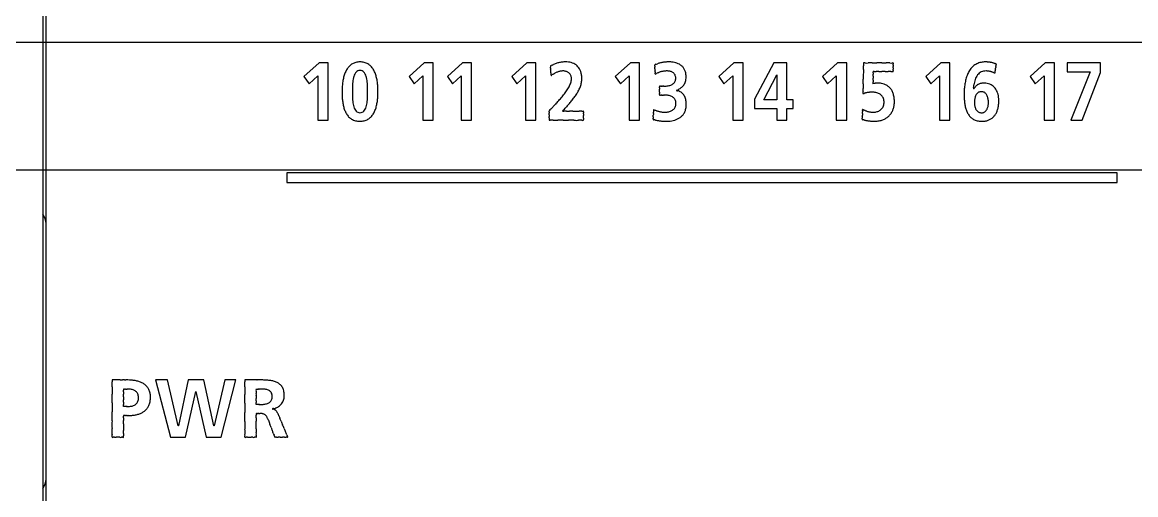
# Model space of a CAD drawing. Header units: millimetres. Extents: x -11 to 5160, y -11 to 2043.
# Drawn here: x 4011.04 to 4016.96, y 1244.72 to 1247.23 of the extents above; entities that cross this region are included whole.
import ezdxf

# ---------------------------------------------------------------- set-up
doc = ezdxf.new("R2010")
doc.units = ezdxf.units.MM

# ---------------------------------------------------------------- blocks, each defined once
blk = doc.blocks.new('*U151')
blk.add_line((1.389, 17.5), (435.049, 17.5))
for points in [[(435.049, -17.5), (1.389, -17.5), (1.389, 17.5), (435.049, 17.5)], [(435.049, -13.5), (1.389, -13.5), (1.389, 13.5), (435.049, 13.5)]]:
    blk.add_lwpolyline(points)
blk = doc.blocks.new('FX5U-32MT ES PLC')
at = {"color": 7, "linetype": 'Continuous'}
for p, q in [((102.45, 25.7), (102.45, -25.7)), ((102.55, -25.7), (102.55, 25.7)), ((111.11296, 16.85041), (110.63961, 16.42752)), ((111.40063, 16.85041), (111.11296, 16.85041)), ((111.40063, 15.05069), (111.40063, 16.85041)), ((114.41009, 16.85041), (113.93673, 16.42752)), ((114.69776, 16.85041), (114.41009, 16.85041)), ((114.69776, 15.05069), (114.69776, 16.85041)), ((115.61243, 16.85041), (115.13924, 16.42752)), ((115.90009, 16.85041), (115.61243, 16.85041)), ((115.90009, 15.05069), (115.90009, 16.85041)), ((117.62988, 16.85041), (117.15669, 16.42752)), ((117.91771, 16.85041), (117.62988, 16.85041)), ((117.91771, 15.05069), (117.91771, 16.85041)), ((120.87998, 16.85041), (120.40662, 16.42752)), ((121.16765, 16.85041), (120.87998, 16.85041)), ((121.16765, 15.05069), (121.16765, 16.85041)), ((124.12664, 16.85041), (123.65328, 16.42752)), ((124.4143, 16.85041), (124.12664, 16.85041)), ((124.4143, 15.05069), (124.4143, 16.85041)), ((125.38169, 16.85041), (124.77638, 15.71594)), ((125.78545, 16.85041), (125.38169, 16.85041)), ((125.78545, 15.69268), (125.78545, 16.85041)), ((127.37812, 16.85041), (126.90476, 16.42752)), ((127.66578, 16.85041), (127.37812, 16.85041)), ((127.66578, 15.05069), (127.66578, 16.85041)), ((130.61754, 16.85041), (130.14419, 16.42752)), ((130.90521, 16.85041), (130.61754, 16.85041)), ((130.90521, 15.05069), (130.90521, 16.85041)), ((133.89452, 16.85041), (133.42151, 16.42752)), ((134.18218, 16.85041), (133.89452, 16.85041)), ((134.18218, 15.05069), (134.18218, 16.85041)), ((135.63119, 16.85041), (134.58733, 16.85041)), ((134.58733, 16.85041), (134.58733, 16.56688)), ((135.63119, 16.55137), (135.63119, 16.85041)), ((110.63961, 16.42752), (110.80204, 16.19291)), ((110.80204, 16.19291), (111.07575, 16.44044)), ((111.07575, 16.44044), (111.07575, 15.05069)), ((113.93673, 16.42752), (114.09917, 16.19291)), ((114.09917, 16.19291), (114.37288, 16.44044)), ((114.37288, 16.44044), (114.37288, 15.05069)), ((115.13924, 16.42752), (115.30168, 16.19291)), ((115.30168, 16.19291), (115.57539, 16.44044)), ((115.57539, 16.44044), (115.57539, 15.05069)), ((117.15669, 16.42752), (117.31913, 16.19291)), ((117.31913, 16.19291), (117.59284, 16.44044)), ((117.59284, 16.44044), (117.59284, 15.05069)), ((120.40662, 16.42752), (120.56889, 16.19291)), ((120.56889, 16.19291), (120.84277, 16.44044)), ((120.84277, 16.44044), (120.84277, 15.05069)), ((123.65328, 16.42752), (123.81589, 16.19291)), ((123.81589, 16.19291), (124.08943, 16.44044)), ((124.08943, 16.44044), (124.08943, 15.05069)), ((125.06853, 15.69268), (125.46988, 16.47403)), ((125.46988, 16.47403), (125.4747, 16.47403)), ((125.4747, 16.47403), (125.4747, 15.69268)), ((126.90476, 16.42752), (127.06703, 16.19291)), ((127.06703, 16.19291), (127.34091, 16.44044)), ((127.34091, 16.44044), (127.34091, 15.05069)), ((129.103332, 16.58221), (129.12409, 16.58221)), ((129.12409, 16.58221), (129.12409, 16.591133)), ((130.14419, 16.42752), (130.30679, 16.19291)), ((130.30679, 16.19291), (130.58034, 16.44044)), ((130.58034, 16.44044), (130.58034, 15.05069)), ((132.31529, 16.52554), (132.320343, 16.560872)), ((133.42151, 16.42752), (133.58377, 16.19291)), ((133.58377, 16.19291), (133.85765, 16.44044)), ((133.85765, 16.44044), (133.85765, 15.05069)), ((134.58733, 16.56688), (135.30391, 16.56688)), ((135.30391, 16.56688), (134.70308, 15.05069)), ((135.05586, 15.05069), (135.63119, 16.55137)), ((121.796025, 16.12332), (121.795, 16.120284)), ((121.795, 15.842656), (121.79609, 15.83962)), ((131.648577, 16.039055), (131.647877, 16.039805)), ((131.64935, 16.038225), (131.648577, 16.039055)), ((131.650123, 16.037395), (131.64935, 16.038225)), ((131.650823, 16.036645), (131.650123, 16.037395)), ((121.60965, 15.3859), (121.607355, 15.348041)), ((124.77638, 15.71594), (124.77638, 15.42448)), ((124.77638, 15.42448), (125.4747, 15.42448)), ((125.4747, 15.69268), (125.06853, 15.69268)), ((125.4747, 15.42448), (125.4747, 15.05069)), ((125.99216, 15.69268), (125.78545, 15.69268)), ((125.78545, 15.42448), (125.99216, 15.42448)), ((125.78545, 15.05069), (125.78545, 15.42448)), ((125.99216, 15.42448), (125.99216, 15.69268)), ((111.07575, 15.05069), (111.40063, 15.05069)), ((114.37288, 15.05069), (114.69776, 15.05069)), ((115.57539, 15.05069), (115.90009, 15.05069)), ((117.59284, 15.05069), (117.91771, 15.05069)), ((118.3313, 15.087388), (118.3313, 15.060644)), ((118.3313, 15.060644), (118.3313, 15.05069)), ((118.3313, 15.05069), (118.366829, 15.05069)), ((120.84277, 15.05069), (121.16765, 15.05069)), ((124.08943, 15.05069), (124.4143, 15.05069)), ((125.4747, 15.05069), (125.78545, 15.05069)), ((127.34091, 15.05069), (127.66578, 15.05069)), ((130.58034, 15.05069), (130.90521, 15.05069)), ((133.85765, 15.05069), (134.18218, 15.05069)), ((134.70308, 15.05069), (135.05586, 15.05069)), ((136.14968, 13.39997), (110.09976, 13.39997)), ((110.09976, 13.39997), (110.09976, 13.09991)), ((136.14968, 13.09991), (136.14968, 13.39997)), ((110.09976, 13.09991), (136.14968, 13.09991)), ((104.61706, 6.90166), (104.61706, 6.843538)), ((104.631796, 6.90166), (104.61706, 6.90166)), ((104.871483, 6.90166), (104.631796, 6.90166)), ((106.35787, 6.90166), (105.97891, 6.90166)), ((105.97891, 6.90166), (106.45588, 5.10194)), ((106.69308, 5.46299), (106.35787, 6.90166)), ((107.0052, 6.90166), (106.69824, 5.46299)), ((107.49509, 6.90166), (107.0052, 6.90166)), ((107.81222, 5.46299), (107.49509, 6.90166)), ((108.15517, 6.90166), (107.81738, 5.46299)), ((108.03649, 5.10194), (108.50571, 6.90166)), ((108.50571, 6.90166), (108.15517, 6.90166)), ((108.7839, 6.90166), (108.7839, 6.841918)), ((108.796823, 6.90166), (108.7839, 6.90166)), ((109.118684, 6.90166), (108.796823, 6.90166)), ((104.97811, 6.615231), (104.979588, 6.61813)), ((106.92269, 5.10194), (107.2424, 6.54079)), ((107.2424, 6.54079), (107.24756, 6.54079)), ((107.24756, 6.54079), (107.57244, 5.10194)), ((109.14478, 6.615571), (109.146169, 6.61813)), ((104.97811, 6.06881), (104.97811, 6.086138)), ((105.047276, 6.06881), (104.97811, 6.06881)), ((109.14478, 6.13323), (109.14478, 6.148526)), ((109.228112, 6.13323), (109.14478, 6.13323)), ((105.089733, 5.78528), (105.109648, 5.78528)), ((106.69824, 5.46299), (106.69308, 5.46299)), ((107.81738, 5.46299), (107.81222, 5.46299)), ((109.543301, 5.580138), (109.572868, 5.503386)), ((106.45588, 5.10194), (106.92269, 5.10194)), ((107.57244, 5.10194), (108.03649, 5.10194))]:
    blk.add_line(p, q, dxfattribs=at)
for centre, radius, start, end in [((112.409347, 16.40512), 0.486901, 127.740423, 141.240117), ((112.373316, 16.44921), 0.429983, 112.23987, 127.539676), ((112.384978, 16.411965), 0.468883, 96.884564, 111.836408), ((112.396848, 16.329019), 0.552657, 82.705362, 97.075437), ((112.408551, 16.388714), 0.491976, 68.069831, 83.174606), ((112.426593, 16.442676), 0.435194, 51.872304, 67.619909), ((112.39428, 16.40477), 0.484966, 37.69544, 51.634301), ((118.432298, 16.700359), 0.080633, 97.687127, 137.493976), ((118.248473, 17.227166), 0.479229, 291.166449, 297.747401), ((118.700683, 16.292524), 0.559566, 108.52779, 114.167917), ((118.951987, 15.60911), 1.287587, 107.018012, 109.467391), ((118.849824, 15.929114), 0.951703, 103.466456, 106.775197), ((118.862193, 15.882344), 1.000068, 100.391619, 103.5316), ((118.854309, 15.924061), 0.957613, 97.111158, 100.377856), ((118.851572, 15.946357), 0.93515, 93.784474, 97.113856), ((118.848736, 15.992092), 0.889328, 90.31464, 93.796636), ((118.849675, 16.129351), 0.752078, 83.325223, 90.443644), ((118.867824, 16.28408), 0.596288, 74.594028, 83.329189), ((118.896172, 16.387213), 0.48933, 64.572664, 74.58598), ((118.924023, 16.446797), 0.42356, 53.407368, 64.51445), ((118.938338, 16.467257), 0.3986, 41.632797, 53.306206), ((121.682016, 16.787717), 0.040114, 175.273937, 192.098258), ((121.676701, 16.762125), 0.045128, 84.840511, 140.183155), ((121.37806, 16.748448), 0.266525, 0.72285, 6.649345), ((121.622301, 17.040607), 0.240742, 284.053186, 295.508064), ((121.880489, 16.405072), 0.445888, 103.972625, 110.275413), ((122.235332, 15.151054), 1.748974, 103.696751, 105.333932), ((122.061234, 15.838448), 1.039924, 100.54048, 103.345046), ((122.092543, 15.680632), 1.200806, 98.159864, 100.631642), ((122.089646, 15.698035), 1.183168, 95.58932, 98.140656), ((122.094736, 15.644525), 1.236919, 93.102006, 95.582555), ((122.092187, 15.710182), 1.171221, 90.489775, 93.151273), ((122.091167, 15.989189), 0.892217, 86.340365, 90.577475), ((122.097834, 16.12009), 0.761159, 80.531812, 86.212246), ((122.109604, 16.183471), 0.696706, 74.046731, 80.629142), ((122.142051, 16.295763), 0.579821, 65.927943, 74.07967), ((122.184057, 16.389161), 0.477412, 55.903115, 65.958775), ((122.224359, 16.44912), 0.405168, 43.799534, 55.869405), ((130.026423, 16.766706), 1.834006, 177.90882, 180.172552), ((128.234068, 16.835173), 0.040458, 157.876184, 182.188384), ((128.220259, 16.806256), 0.050099, 61.804305, 118.195695), ((128.291595, 17.137046), 0.290572, 260.558711, 279.441289), ((128.403615, 15.557444), 1.294566, 87.150522, 92.849478), ((128.541715, 21.752668), 4.902812, 269.138164, 270.861836), ((128.691291, 7.357632), 9.493081, 89.542314, 90.457686), ((128.837737, 21.127231), 4.277404, 269.054069, 270.945931), ((128.966449, 15.777938), 1.074045, 86.899277, 93.100723), ((129.062821, 17.069602), 0.222508, 260.094769, 279.905231), ((129.112411, 16.828702), 0.02448, 61.503805, 117.527433), ((129.28944, 16.826002), 0.165851, 175.544559, 184.455441), ((132.24894, 16.756118), 3.124921, 179.614862, 180.385138), ((128.363794, 16.795121), 0.760509, 358.643973, 1.356027), ((129.099193, 16.844551), 0.025534, 347.181656, 12.818344), ((131.980841, 16.353233), 0.524347, 113.019491, 128.055669), ((131.995365, 16.312428), 0.567588, 97.820079, 112.758073), ((132.017161, 16.14635), 0.735089, 88.899026, 97.7419), ((132.017619, 15.940391), 0.941011, 86.84439, 89.167871), ((132.017559, 15.931822), 0.94957, 84.585648, 86.869193), ((132.021346, 15.972494), 0.908722, 82.208058, 84.581381), ((132.018843, 15.956666), 0.924743, 79.860831, 82.187377), ((132.03765, 16.055454), 0.824189, 77.326795, 79.93889), ((131.902799, 15.491352), 1.404154, 75.469412, 77.008239), ((132.167105, 16.478245), 0.382603, 71.015926, 76.703954), ((132.374909, 17.028857), 0.206394, 246.184234, 256.842652), ((132.330766, 16.792336), 0.035658, 42.84159, 94.563686), ((131.428719, 16.886838), 0.929002, 350.639378, 353.083354), ((132.554832, 16.760321), 0.204397, 167.830606, 175.892125), ((132.324118, 16.81455), 0.032857, 340.176481, 3.54625), ((113.007033, 16.109752), 1.158982, 160.608806, 167.195164), ((112.717308, 16.212649), 0.851529, 152.168545, 160.667169), ((112.518108, 16.318415), 0.625992, 141.284044, 152.217069), ((112.759715, 16.253794), 0.58199, 158.432213, 166.684297), ((112.531684, 16.345467), 0.336228, 145.826699, 158.675789), ((112.418701, 16.423207), 0.199088, 126.554413, 146.073021), ((112.39476, 16.450518), 0.162918, 102.323945, 125.511361), ((112.395761, 16.444348), 0.16916, 77.791028, 102.208972), ((112.396456, 16.445439), 0.167947, 55.071542, 77.944142), ((112.374338, 16.420272), 0.201279, 34.516528, 54.011209), ((112.265765, 16.344121), 0.333891, 21.729128, 34.726408), ((112.043844, 16.2531), 0.573746, 13.581851, 21.968213), ((112.284225, 16.320508), 0.623573, 26.45474, 37.638408), ((112.07572, 16.21589), 0.856852, 17.976034, 26.506644), ((111.766491, 16.114152), 1.182385, 11.590941, 18.040855), ((118.449547, 16.738346), 0.080549, 175.841951, 193.902215), ((118.401198, 16.739192), 0.032376, 151.096488, 171.126178), ((117.99037, 16.667568), 0.384443, 2.056973, 7.687193), ((120.022043, 16.79892), 1.651667, 184.081355, 185.662811), ((108.08304, 15.733902), 10.334838, 4.736923, 5.007243), ((113.310471, 16.131292), 5.092569, 4.606117, 5.138049), ((119.42483, 16.608104), 1.040451, 183.739088, 186.005077), ((118.164423, 16.464784), 0.228282, 1.059226, 8.68494), ((118.430045, 16.464702), 0.037626, 173.434518, 196.309648), ((118.387394, 16.491748), 0.038177, 279.863528, 327.995661), ((118.526766, 16.347834), 0.16354, 115.426616, 130.863299), ((117.068623, 18.894631), 2.771644, 300.050244, 300.967422), ((118.790166, 15.999087), 0.597149, 115.369734, 119.648085), ((118.869582, 15.84382), 0.771486, 112.444495, 115.758247), ((118.806397, 15.993796), 0.608749, 108.145179, 112.337235), ((118.790029, 16.044791), 0.555192, 103.5956, 108.178993), ((118.775271, 16.105542), 0.492675, 98.432617, 103.588157), ((118.769169, 16.145996), 0.451763, 92.788791, 98.419515), ((118.766233, 16.223173), 0.374535, 86.208663, 92.914619), ((118.768826, 16.274546), 0.323104, 78.431828, 86.064999), ((118.773276, 16.295061), 0.302114, 70.393185, 78.478514), ((118.783527, 16.32369), 0.271705, 61.522316, 70.403573), ((118.797015, 16.348534), 0.243436, 51.706263, 61.524657), ((118.810061, 16.365238), 0.222242, 40.917015, 51.677323), ((118.8169, 16.371492), 0.212977, 29.403616, 40.850806), ((118.810683, 16.368421), 0.219901, 17.701203, 29.305453), ((118.785558, 16.360762), 0.246166, 6.446733, 17.621394), ((118.926056, 16.457463), 0.414287, 30.011075, 41.516766), ((118.874633, 16.428523), 0.473291, 19.259004, 29.931225), ((118.767224, 16.391528), 0.586892, 9.845164, 19.209867), ((118.614338, 16.364218), 0.742196, 1.709089, 9.904341), ((122.866173, 16.811079), 1.223046, 182.777632, 184.594563), ((116.895601, 16.384247), 4.762824, 3.412919, 3.959276), ((132.001958, 17.310917), 10.371939, 183.555016, 183.817179), ((116.411967, 16.260278), 5.253422, 3.441213, 3.930982), ((123.010531, 16.64396), 1.356339, 182.888476, 184.483719), ((121.3703, 16.506331), 0.289772, 1.112269, 6.259926), ((121.698899, 16.509603), 0.038953, 176.536881, 190.835314), ((121.662074, 16.545971), 0.043714, 268.119499, 326.208821), ((121.769438, 16.415069), 0.128091, 104.761094, 123.680555), ((121.166776, 18.065792), 1.629795, 290.472249, 291.9427), ((121.964432, 16.044781), 0.543094, 105.932837, 110.324429), ((122.054672, 15.75342), 0.848061, 103.588891, 106.391695), ((122.022162, 15.880858), 0.716554, 100.143496, 103.456377), ((122.025975, 15.862311), 0.735483, 96.951544, 100.181425), ((122.025189, 15.866368), 0.731361, 93.671462, 96.928897), ((122.023968, 15.893133), 0.704573, 90.313037, 93.711741), ((122.024254, 16.052699), 0.545011, 85.498309, 90.434745), ((122.034183, 16.18315), 0.414184, 79.058125, 85.45119), ((122.050633, 16.266568), 0.32916, 71.367636, 79.113239), ((122.073095, 16.332982), 0.25905, 61.907301, 71.382344), ((122.094926, 16.374075), 0.212519, 50.636464, 61.882639), ((122.109089, 16.391917), 0.189742, 37.928633, 50.525835), ((122.107039, 16.391063), 0.191885, 24.776915, 37.753376), ((122.078444, 16.378534), 0.223099, 12.453521, 24.620953), ((122.013093, 16.364374), 0.289967, 1.805342, 12.400924), ((122.243603, 16.468903), 0.377586, 30.138489, 43.653832), ((122.220439, 16.457106), 0.403545, 16.169594, 29.935755), ((122.118024, 16.429336), 0.509645, 3.531369, 15.961683), ((122.029677, 16.419762), 0.598428, 355.041944, 3.925264), ((152.05638, 16.023144), 23.873095, 178.852226, 179.229146), ((209.625718, 15.209722), 81.447885, 178.990024, 179.091347), ((118.670558, 16.862697), 9.522409, 358.692192, 359.38918), ((135.175666, 16.283685), 6.679829, 178.703764, 179.24107), ((122.511954, 16.571326), 5.987149, 358.693299, 359.251534), ((130.223372, 16.48618), 1.724794, 178.175274, 179.769559), ((128.139099, 16.563377), 0.361041, 356.462764, 1.482069), ((128.524139, 16.575901), 0.024329, 164.971496, 187.526676), ((128.51382, 16.558765), 0.026894, 60.659997, 119.340003), ((128.556969, 16.752003), 0.172418, 259.989486, 280.010514), ((128.628807, 15.793477), 0.789843, 86.961559, 93.038441), ((128.719537, 19.827024), 3.245182, 269.13725, 270.86275), ((128.819363, 4.030823), 12.55149, 89.767362, 90.232638), ((128.91849, 62.987776), 46.405591, 269.940533, 270.059467), ((129.007121, -148.306593), 164.888808, 89.985938, 90.014062), ((129.07546, 587.270389), 570.68818, 269.997202, 270.002798), ((173.810292, 16.670593), 44.686207, 179.973453, 180.026547), ((117.037674, 16.713205), 12.086436, 359.896147, 0.103853), ((-29.655386, 16.632492), 158.779477, 359.993723, 0.006277), ((678.667646, 16.603115), 549.543556, 179.998751, 180.001249), ((132.350607, 16.109033), 0.971339, 152.848218, 161.500517), ((132.133328, 16.221018), 0.726899, 141.844173, 152.886802), ((132.015132, 16.313224), 0.576993, 128.287884, 141.79285), ((132.125338, 16.199632), 0.445827, 142.385983, 152.446501), ((132.048646, 16.258429), 0.34919, 129.929114, 142.347873), ((132.020059, 16.291294), 0.305641, 115.625757, 129.773943), ((132.020267, 16.288236), 0.308491, 100.698239, 115.414958), ((132.03292, 16.209763), 0.387954, 89.073608, 100.383088), ((132.0338, 16.067898), 0.529796, 85.669664, 89.416742), ((132.03226, 16.038173), 0.559553, 82.314178, 85.742258), ((132.033235, 16.047549), 0.550131, 78.893037, 82.284206), ((132.02891, 16.025638), 0.572464, 75.700919, 78.890764), ((132.019761, 15.990092), 0.609169, 72.740787, 75.692807), ((132.001049, 15.930109), 0.672003, 70.084658, 72.734534), ((131.970691, 15.84631), 0.761131, 67.756824, 70.08485), ((131.907076, 15.691561), 0.928446, 65.831202, 67.738146), ((131.868883, 15.603882), 1.024077, 64.156671, 65.890104), ((-58.290021, 43.838984), 192.552347, 351.855741, 351.866991), ((186.013629, 8.943202), 54.230939, 171.837558, 171.885174), ((117.798727, 18.745455), 14.684648, 351.768132, 351.9546), ((136.107501, 16.174494), 3.803784, 171.5151, 172.207632), ((113.994512, 15.951811), 2.160502, 176.375149, 180.170555), ((113.798573, 15.968384), 1.963911, 172.343988, 176.496272), ((113.363228, 16.027248), 1.524605, 167.138497, 172.35678), ((115.482706, 15.996265), 3.323662, 177.986337, 179.510159), ((114.324791, 16.0377), 2.165006, 175.541028, 178.005447), ((113.621441, 16.093575), 1.459442, 171.904241, 175.581234), ((113.117479, 16.166625), 0.950215, 166.537981, 171.985643), ((111.695339, 16.166452), 0.932857, 8.175251, 13.728325), ((111.198947, 16.093135), 1.434632, 4.512981, 8.2545), ((110.53996, 16.039199), 2.09582, 2.019403, 4.565356), ((109.116621, 15.99041), 3.519994, 0.557835, 1.996673), ((111.367415, 16.030784), 1.590074, 6.718331, 11.644427), ((110.896526, 15.974031), 2.06437, 2.940022, 6.753705), ((110.421648, 15.948086), 2.539953, 359.938968, 2.975092), ((117.578581, 16.85324), 1.567904, 324.643083, 330.181694), ((118.142833, 16.532946), 0.919093, 330.014245, 338.633386), ((118.539576, 16.381167), 0.494331, 338.262499, 352.345284), ((118.719779, 16.354686), 0.312214, 352.756544, 6.199201), ((118.401237, 16.434127), 0.966369, 334.909231, 342.497967), ((118.614861, 16.367773), 0.742681, 342.423727, 352.067706), ((118.627853, 16.360385), 0.728814, 352.501957, 2.041949), ((121.869189, 16.11081), 0.074791, 172.722093, 187.277907), ((121.402274, 16.085108), 0.393061, 357.634022, 2.365978), ((121.800519, 16.114284), 0.010091, 63.558791, 116.441209), ((121.81317, 16.176655), 0.053955, 261.303614, 278.696386), ((121.831973, 15.88724), 0.23632, 87.418331, 92.581669), ((121.854571, 17.072768), 0.949523, 269.278692, 270.721308), ((121.878609, 12.5383), 3.58504, 89.80687, 90.19313), ((121.90173, 27.702421), 11.579106, 269.945385, 270.054615), ((121.92158, 1.238162), 14.88516, 89.96608, 90.03392), ((121.935802, 20.321058), 4.197742, 269.926164, 270.073836), ((121.940817, 17.200278), 1.076958, 270.021006, 271.398734), ((121.949491, 16.838546), 0.715123, 271.411378, 276.795117), ((121.968016, 16.689243), 0.564677, 276.721115, 282.98386), ((121.999675, 16.552818), 0.424626, 282.957127, 290.579446), ((122.036491, 16.455323), 0.320413, 290.54432, 299.800888), ((122.072663, 16.392165), 0.247629, 299.800853, 310.889922), ((122.100587, 16.359526), 0.204676, 310.961725, 323.686181), ((122.112109, 16.350333), 0.189948, 323.862377, 337.392048), ((122.102552, 16.353763), 0.20009, 337.537432, 350.847527), ((122.041793, 16.361926), 0.26138, 351.199349, 2.539757), ((122.244741, 16.360227), 0.366709, 304.198669, 313.122974), ((122.200629, 16.41475), 0.436687, 312.45737, 319.961027), ((122.247473, 16.37329), 0.374155, 320.207157, 329.135367), ((122.236676, 16.379587), 0.386653, 329.155166, 338.165877), ((122.204497, 16.39192), 0.421111, 338.236603, 347.084655), ((122.118864, 16.410825), 0.508804, 347.164913, 355.176602), ((129.527351, 16.098177), 1.347594, 176.11579, 181.965581), ((122.711132, 16.358537), 5.474332, 358.230155, 359.851217), ((128.511941, 16.208626), 0.020879, 151.051479, 206.893354), ((128.496174, 16.21788), 0.018915, 261.320262, 288.451346), ((128.371815, 16.240608), 0.123804, 349.822489, 8.122345), ((129.04936, 16.274731), 0.555232, 176.228396, 181.716438), ((126.281425, 16.381428), 2.215017, 358.184508, 359.760325), ((128.615722, 15.677978), 0.53417, 100.833974, 102.274365), ((128.808747, 14.714963), 1.516326, 100.617457, 101.157895), ((128.661267, 15.49454), 0.722924, 99.310473, 100.513111), ((128.657222, 15.521218), 0.695944, 98.016033, 99.33717), ((128.646693, 15.594975), 0.621439, 96.442355, 98.00303), ((128.643759, 15.62089), 0.595359, 94.726611, 96.441611), ((128.641941, 15.642864), 0.573309, 92.854275, 94.726465), ((128.642135, 15.635834), 0.580341, 90.896672, 92.838923), ((128.642555, 15.591918), 0.624258, 86.090912, 90.87208), ((128.644291, 15.601034), 0.615046, 78.858415, 86.19441), ((128.657646, 15.668231), 0.546534, 70.339609, 78.870815), ((128.678275, 15.725807), 0.485375, 60.480463, 70.346127), ((128.698095, 15.761552), 0.444504, 49.290253, 60.433375), ((128.701426, 15.766627), 0.438485, 37.25538, 49.187671), ((133.469159, 15.871695), 2.118896, 173.45187, 177.787002), ((133.047676, 15.921011), 1.694539, 168.135415, 173.483262), ((132.664084, 16.002792), 1.302328, 161.443933, 168.186785), ((131.681235, 16.056747), 0.037791, 149.577402, 205.048975), ((131.287437, 16.156627), 0.370126, 347.399446, 1.076905), ((132.163943, 16.113517), 0.508914, 164.513605, 174.354109), ((131.736529, 16.024481), 0.079369, 127.374529, 160.162125), ((132.56801, 16.031147), 0.920746, 160.997221, 166.288038), ((130.691526, 17.011427), 1.359116, 317.175127, 318.959606), ((132.229174, 16.143852), 0.56369, 152.302109, 160.614389), ((131.9052, 15.937937), 0.26145, 127.281671, 136.155754), ((131.963779, 15.868824), 0.351956, 121.661199, 128.054206), ((131.936175, 15.910893), 0.301662, 114.02385, 121.392688), ((131.943688, 15.894417), 0.319769, 107.054191, 114.051542), ((131.950691, 15.870531), 0.34466, 100.34913, 107.002618), ((131.959276, 15.823377), 0.392589, 94.266681, 100.345427), ((131.96651, 15.709779), 0.506412, 87.941939, 94.126637), ((131.968668, 15.659364), 0.556731, 78.71658, 88.350186), ((131.98765, 15.757246), 0.457026, 67.793952, 78.649237), ((132.005696, 15.802894), 0.407944, 56.169076, 67.71751), ((132.011149, 15.812368), 0.397039, 44.425124, 56.061631), ((131.992233, 15.794764), 0.422871, 33.264421, 44.334509), ((114.392069, 15.935552), 2.558068, 179.779882, 182.552719), ((114.075983, 15.916146), 2.241438, 182.416995, 185.754226), ((121.131492, 15.930129), 8.972615, 179.90261, 180.398608), ((120.700273, 15.955319), 8.541389, 179.534716, 180.066668), ((115.497016, 15.891597), 3.338007, 180.41008, 181.899992), ((114.269351, 15.850368), 2.109651, 181.886327, 184.373884), ((110.5928, 15.849106), 2.043069, 355.518774, 358.087577), ((109.107719, 15.897045), 3.528924, 358.114334, 359.52365), ((107.888488, 15.968177), 4.748297, 359.72492, 0.68182), ((107.729649, 15.919797), 4.907148, 359.39178, 0.298708), ((110.971839, 15.917225), 1.989031, 353.009145, 356.943418), ((110.48755, 15.943854), 2.474051, 356.925652, 0.035344), ((115.641263, 18.356594), 4.02156, 318.608549, 320.880379), ((116.911637, 17.320142), 2.382026, 320.942429, 324.766984), ((117.099936, 17.254145), 2.508366, 321.274162, 324.423513), ((117.752236, 16.786559), 1.705788, 324.450565, 329.000348), ((118.126888, 16.562686), 1.269347, 328.952466, 334.905213), ((121.862067, 15.85213), 0.067733, 171.958908, 188.041092), ((123.359599, 15.914786), 1.564737, 179.240995, 180.759005), ((123.53087, 16.048154), 1.735994, 179.315875, 180.684125), ((113.72296, 15.958492), 8.072072, 359.8369, 0.1631), ((112.20589, 16.004448), 9.589138, 359.862703, 0.137297), ((121.439816, 15.877832), 0.355555, 357.38428, 2.61572), ((121.800865, 15.84915), 0.010659, 243.386319, 296.613681), ((121.814308, 15.783368), 0.056916, 81.239106, 98.760894), ((121.834289, 16.088612), 0.249249, 267.398919, 272.601081), ((121.858302, 14.838213), 1.001488, 89.273284, 90.726716), ((121.883846, 19.622461), 3.782863, 269.805505, 270.194495), ((121.908415, 3.554351), 12.285275, 89.9453, 90.0547), ((121.929508, 32.069087), 16.229469, 269.966941, 270.033059), ((121.944621, 11.194737), 4.644887, 89.929092, 90.070908), ((121.950081, 14.721367), 1.118253, 88.710931, 89.985206), ((121.959585, 15.139198), 0.700314, 83.437106, 88.719304), ((121.98026, 15.312312), 0.525971, 76.957407, 83.519136), ((122.012639, 15.45122), 0.383341, 68.604315, 76.986654), ((122.047027, 15.538798), 0.289252, 58.199246, 68.618125), ((122.075596, 15.585395), 0.234596, 45.809594, 58.132169), ((122.087693, 15.598863), 0.216508, 32.282748, 45.620534), ((122.345731, 15.977502), 0.022769, 78.769756, 148.922507), ((122.344565, 16.000159), 0.024311, 221.045213, 297.347304), ((122.325777, 16.112257), 0.115037, 282.239424, 311.599274), ((122.357771, 15.881329), 0.097258, 52.738106, 91.200779), ((124.147019, 13.311595), 3.227044, 121.709273, 122.731389), ((121.823292, 14.812007), 1.291149, 59.939738, 62.641054), ((122.325599, 15.707529), 0.264826, 44.058487, 56.946096), ((122.258106, 15.635503), 0.363447, 35.421001, 44.819364), ((122.247442, 15.629978), 0.375342, 25.864827, 35.16485), ((122.185721, 15.599596), 0.444135, 17.783027, 25.918033), ((122.118852, 15.578179), 0.51435, 10.458873, 17.779859), ((128.226639, 15.917537), 0.05618, 148.394918, 209.686453), ((128.18688, 15.926228), 0.037617, 256.083942, 283.338198), ((127.878069, 16.004518), 0.306178, 349.16825, 8.913122), ((128.149209, 16.095289), 0.210822, 282.700309, 291.588957), ((128.336425, 15.551573), 0.364562, 102.41273, 107.503058), ((128.556199, 14.663862), 1.278985, 102.038635, 103.479955), ((128.446288, 15.1611), 0.769769, 99.370689, 101.756966), ((128.46356, 15.063105), 0.869269, 97.33093, 99.442221), ((128.462236, 15.070873), 0.861396, 95.174986, 97.3095), ((128.465024, 15.041078), 0.89132, 93.108684, 95.180737), ((128.467404, 14.993822), 0.938636, 91.115998, 93.09731), ((128.465603, 15.188722), 0.74374, 87.823576, 91.269747), ((128.471449, 15.364957), 0.567411, 81.634673, 87.737587), ((128.483716, 15.445026), 0.486409, 74.697536, 81.692134), ((128.506918, 15.529189), 0.399107, 66.407563, 74.721662), ((128.535395, 15.594191), 0.328141, 56.557251, 66.421757), ((128.562168, 15.635035), 0.279304, 45.084515, 56.522515), ((128.577115, 15.650736), 0.257632, 32.412992, 44.973094), ((128.569563, 15.646786), 0.266127, 19.46317, 32.259343), ((128.523362, 15.631406), 0.314813, 7.43461, 19.300665), ((128.667824, 15.742474), 0.479853, 25.241722, 37.122012), ((128.576493, 15.700254), 0.580468, 14.112157, 25.166816), ((128.372783, 15.650607), 0.790137, 4.625214, 14.001959), ((133.777279, 15.857388), 2.42734, 177.730372, 181.292679), ((133.433065, 15.84522), 2.082943, 181.171662, 184.918637), ((131.647903, 16.049308), 0.014125, 285.600094, 8.58106), ((132.172613, 15.638837), 0.4957, 164.89098, 170.862457), ((132.064842, 15.668284), 0.383979, 157.65986, 164.941424), ((131.979149, 15.703721), 0.291248, 148.670435, 157.700074), ((131.922069, 15.738539), 0.224387, 137.602805, 148.686351), ((131.892493, 15.765221), 0.184555, 124.51253, 137.529067), ((131.884167, 15.776422), 0.170609, 110.176079, 124.339697), ((131.889434, 15.759195), 0.188598, 96.277895, 109.872861), ((131.892672, 15.739782), 0.208251, 83.372897, 96.579405), ((131.8958, 15.762331), 0.185492, 69.795231, 83.52876), ((131.899175, 15.774007), 0.173372, 55.534976, 69.509399), ((131.888746, 15.759671), 0.191094, 42.715435, 55.389183), ((131.857872, 15.731456), 0.232918, 31.89407, 42.663062), ((131.802188, 15.696674), 0.298572, 23.06447, 31.915211), ((131.723317, 15.662798), 0.38441, 15.840435, 23.104524), ((131.629151, 15.635702), 0.482396, 9.799987, 15.883625), ((131.940517, 15.761336), 0.484449, 23.153372, 33.215286), ((131.848375, 15.722158), 0.584574, 14.283837, 23.133079), ((131.724455, 15.690136), 0.712564, 6.531977, 14.320672), ((131.505441, 15.666563), 0.932839, 0.028075, 6.440163), ((113.469342, 15.854915), 1.631714, 185.750749, 190.419162), ((113.046839, 15.775891), 1.201887, 190.356577, 196.631332), ((112.719938, 15.677185), 0.860411, 196.563853, 205.064018), ((113.57708, 15.796383), 1.415279, 184.332111, 188.066033), ((113.086231, 15.725489), 0.919339, 187.983805, 193.534628), ((112.741061, 15.640915), 0.563963, 193.387845, 201.795391), ((112.522266, 15.551939), 0.327775, 201.554485, 214.604049), ((112.27495, 15.553336), 0.325684, 324.841547, 338.035264), ((112.062112, 15.641641), 0.556106, 337.799744, 346.34242), ((111.725846, 15.725732), 0.902722, 346.195532, 351.852723), ((111.242659, 15.796871), 1.391116, 351.772608, 355.572344), ((112.090713, 15.679914), 0.841585, 333.014996, 341.608602), ((111.793692, 15.780011), 1.155017, 341.545485, 348.081855), ((111.410284, 15.86236), 1.547167, 348.030216, 353.049653), ((118.419865, 15.31695), 0.095234, 114.436167, 158.431027), ((118.0728, 15.783986), 0.489197, 308.971039, 322.422259), ((120.470621, 13.657173), 2.717339, 134.809981, 137.709131), ((116.324688, 17.724089), 3.090718, 316.20294, 319.0281), ((118.828766, 15.31108), 0.078964, 122.433421, 162.82291), ((117.806057, 16.367548), 1.393144, 314.724846, 320.219354), ((155.6045, -17.132413), 49.114664, 138.239862, 138.399931), ((116.758097, 17.517134), 2.939588, 318.742125, 321.443404), ((122.075651, 16.443601), 1.155807, 246.222733, 248.210815), ((122.010839, 15.66129), 0.348506, 295.160137, 303.809199), ((122.049262, 15.604308), 0.27978, 303.764347, 314.369082), ((122.083778, 15.568846), 0.230294, 314.400051, 327.149652), ((122.075392, 15.591874), 0.230642, 18.940331, 32.118485), ((122.105884, 15.554188), 0.203772, 327.240411, 341.898385), ((122.005926, 15.56977), 0.303525, 7.567774, 18.630654), ((122.08606, 15.558627), 0.224002, 342.394492, 356.632493), ((121.995062, 15.563631), 0.315138, 356.696185, 8.414209), ((122.152642, 15.513391), 0.477846, 331.662082, 344.791912), ((122.028312, 15.54542), 0.606226, 344.953333, 356.6866), ((122.028463, 15.561516), 0.606262, 3.969325, 10.456775), ((121.941809, 15.555051), 0.693156, 356.30506, 4.006575), ((127.935258, 15.373355), 0.226246, 355.125776, 2.424828), ((128.19121, 15.387651), 0.03028, 168.573885, 188.976719), ((128.162548, 15.360199), 0.033466, 38.939758, 91.742637), ((128.254083, 15.48823), 0.125456, 238.524729, 253.253322), ((128.548883, 15.608634), 0.29458, 300.289036, 310.828947), ((128.564193, 15.590456), 0.270816, 310.892471, 322.491082), ((128.564119, 15.589827), 0.270493, 322.606191, 334.68469), ((128.539228, 15.600987), 0.297766, 334.791634, 346.598906), ((128.469984, 15.616608), 0.368746, 346.731345, 357.327328), ((128.445602, 15.62071), 0.393304, 356.896036, 7.513883), ((128.584396, 15.587137), 0.573314, 328.66943, 338.736619), ((128.5289, 15.608639), 0.632829, 338.744541, 348.088551), ((128.438434, 15.627137), 0.725165, 348.133725, 356.573303), ((128.282078, 15.635878), 0.881764, 356.613608, 5.103881), ((132.866134, 15.795825), 1.513865, 184.895791, 189.899182), ((132.454661, 15.72295), 1.09599, 189.844229, 196.449702), ((132.156611, 15.634137), 0.784991, 196.392914, 205.124272), ((132.374224, 15.610206), 0.699388, 175.60949, 180.214335), ((132.25865, 15.605355), 0.583814, 179.780681, 184.979215), ((132.309511, 15.616766), 0.634365, 170.857862, 175.752788), ((132.20878, 15.599654), 0.53364, 184.834145, 190.320176), ((132.103598, 15.580493), 0.426727, 190.319048, 196.877689), ((132.020643, 15.55506), 0.339961, 196.83509, 204.657885), ((131.955217, 15.524904), 0.26792, 204.634351, 214.064138), ((131.912861, 15.496311), 0.216816, 214.073941, 225.251183), ((131.861263, 15.501443), 0.231006, 317.635211, 328.19281), ((131.807019, 15.535254), 0.294925, 328.164987, 336.827172), ((131.734142, 15.566761), 0.374321, 336.783167, 343.932052), ((131.651061, 15.591007), 0.460867, 343.894292, 349.928094), ((131.52586, 15.617638), 0.587254, 4.620323, 9.821406), ((131.57761, 15.604493), 0.535544, 349.881825, 355.212704), ((131.458527, 15.611373), 0.654874, 359.894768, 4.692167), ((131.503396, 15.610539), 0.610004, 355.228504, 359.965324), ((131.719186, 15.592059), 0.712474, 338.624554, 347.097975), ((131.511792, 15.639457), 0.925215, 347.104527, 354.130742), ((131.320517, 15.661796), 1.117775, 353.994287, 0.267776), ((112.502494, 15.574782), 0.620062, 205.004459, 216.35059), ((112.38901, 15.491895), 0.479533, 216.411174, 230.730378), ((112.358013, 15.457226), 0.433078, 231.002035, 247.219112), ((112.379813, 15.519948), 0.499365, 247.699451, 263.147215), ((112.415591, 15.477475), 0.197685, 214.398236, 233.972441), ((112.3941, 15.453142), 0.165394, 235.035189, 257.976171), ((112.394587, 15.603753), 0.584354, 262.689496, 277.055222), ((112.395761, 15.461654), 0.174066, 258.025317, 281.974683), ((112.397109, 15.458312), 0.170518, 281.76455, 304.391075), ((112.408455, 15.513675), 0.493262, 276.741689, 291.686709), ((112.377406, 15.480447), 0.199948, 305.467527, 325.011539), ((112.426508, 15.45949), 0.436253, 292.113216, 307.701106), ((112.396263, 15.495387), 0.483155, 307.935675, 321.803235), ((112.29105, 15.577331), 0.616513, 321.86467, 333.062476), ((118.420164, 15.345283), 0.089115, 175.70292, 184.29708), ((120.895826, 15.289031), 2.564606, 179.546932, 180.453068), ((158.939385, 15.197074), 40.608092, 179.965389, 180.034611), ((117.768885, 15.323958), 0.562605, 358.508151, 1.491849), ((651.121602, 15.106817), 532.790303, 179.997911, 180.002089), ((107.81876, 15.245178), 10.512566, 359.871518, 0.128482), ((-31.689511, 15.149395), 150.020813, 359.991159, 0.008841), ((118.414558, -829.31223), 844.362922, 89.996761, 90.003239), ((118.531638, 259.094482), 244.043802, 269.983718, 270.016282), ((118.683615, -53.666431), 68.71717, 89.931107, 90.068893), ((118.774911, 15.420248), 0.08852, 255.885352, 284.114648), ((118.853798, 33.651098), 18.600614, 269.730295, 270.269705), ((118.833694, 14.850935), 0.484894, 85.600431, 94.399569), ((118.918573, 17.450522), 2.116659, 268.709203, 271.290797), ((119.025498, 10.236006), 4.815419, 88.998778, 91.001222), ((119.019294, 6.732184), 8.602379, 89.646726, 90.353274), ((119.125608, 57.50695), 42.172584, 269.927623, 270.072377), ((119.182026, 16.223565), 1.175107, 266.468433, 273.531567), ((119.227261, 63.051862), 47.717487, 269.941908, 270.058092), ((119.306692, 14.797376), 0.258652, 78.338465, 101.661535), ((119.314004, 7.302261), 8.032231, 89.726355, 90.273645), ((119.375583, 16.866944), 1.53272, 269.13205, 270.86795), ((119.382807, 15.085746), 0.04239, 235.789417, 304.210583), ((119.401152, 15.318409), 0.016163, 65.360889, 98.363059), ((119.380312, 15.059167), 0.027659, 342.152198, 355.603133), ((119.51513, 15.302581), 0.10827, 172.087624, 187.912376), ((120.193004, 15.097062), 0.785307, 178.730158, 181.269842), ((121.431835, 15.225571), 2.02407, 179.363043, 180.636957), ((119.390291, 15.325293), 0.019253, 336.076731, 23.923269), ((101.922381, 15.180069), 17.485524, 359.924632, 0.075368), ((115.666825, 15.135767), 3.741126, 359.673761, 0.326239), ((118.926783, 15.267875), 0.481515, 357.64305, 2.35695), ((119.248743, 15.068353), 0.159549, 355.936531, 4.063469), ((121.627622, 15.083271), 0.036785, 166.77807, 186.28299), ((121.619732, 15.108545), 0.040995, 225.617948, 280.88589), ((121.349149, 15.121053), 0.244434, 353.09932, 359.96174), ((122.718646, 15.073307), 1.126068, 175.482851, 177.578209), ((116.969928, 15.466623), 4.636166, 356.232549, 356.828511), ((139.518166, 14.14897), 17.950566, 176.450111, 176.61095), ((55.315494, 19.303117), 66.409712, 356.509962, 356.551099), ((357.239025, 1.042129), 236.065549, 176.525664, 176.535396), ((121.596057, 14.85186), 0.218696, 69.997836, 81.740651), ((122.060331, 16.403987), 1.113336, 248.186141, 250.257354), ((121.787952, 15.500493), 0.458337, 255.198938, 261.010012), ((122.029137, 16.3174), 1.021301, 250.263642, 252.528584), ((122.244167, 17.933273), 2.933368, 259.633629, 260.566562), ((122.009053, 16.253508), 0.954328, 252.527079, 254.95846), ((121.993004, 16.19379), 0.89249, 254.95854, 257.567305), ((121.980604, 16.398554), 1.37623, 260.918606, 262.942961), ((121.982564, 16.14667), 0.844227, 257.570695, 260.340143), ((122.027008, 16.749208), 1.729932, 262.844511, 264.468624), ((121.973826, 16.094573), 0.791403, 260.330949, 263.301153), ((122.020013, 16.681768), 1.662132, 264.484544, 266.17361), ((121.973309, 16.095026), 0.791793, 263.342117, 266.331681), ((122.021854, 16.709506), 1.689931, 266.174104, 267.818738), ((121.966319, 15.96005), 0.656648, 266.186856, 269.824732), ((121.965714, 15.778951), 0.475548, 269.830784, 275.365831), ((122.012928, 16.089263), 1.069565, 269.579761, 273.911898), ((121.965827, 15.759976), 0.456649, 275.574391, 281.83903), ((121.96352, 15.776571), 0.473366, 281.700256, 288.007487), ((122.023834, 15.912347), 0.892317, 273.988255, 280.018182), ((121.980849, 15.724091), 0.418099, 287.972331, 295.22112), ((122.044723, 15.799939), 0.777991, 279.943353, 286.986925), ((122.085459, 15.667639), 0.639562, 286.959506, 295.55324), ((122.133527, 15.567379), 0.528374, 295.540261, 305.931947), ((122.174979, 15.509425), 0.457124, 305.987683, 318.126323), ((122.188902, 15.495384), 0.437385, 318.278527, 331.483619), ((128.187622, 15.077699), 0.033538, 167.0614, 190.489205), ((128.17852, 15.099758), 0.036922, 229.712388, 281.031072), ((127.938768, 15.105319), 0.217101, 354.684911, 2.865693), ((129.14667, 15.116623), 0.991072, 177.524616, 180.025989), ((124.313215, 15.266844), 3.844809, 358.39906, 359.151544), ((136.408797, 15.059852), 8.25256, 178.592485, 178.95812), ((124.043451, 15.375431), 4.116824, 358.428952, 359.121652), ((129.219921, 15.310573), 1.060131, 177.645187, 179.905418), ((128.16357, 14.877224), 0.187591, 71.225406, 83.260517), ((127.893592, 14.551653), 0.878507, 66.095094, 68.333939), ((128.33533, 15.507829), 0.466489, 256.185922, 261.239274), ((128.482365, 15.916601), 0.608118, 247.493111, 250.91248), ((129.194677, 20.273034), 5.308422, 259.905734, 260.363964), ((128.571475, 16.155914), 0.863435, 250.517493, 253.045352), ((128.541835, 16.480921), 1.46056, 260.71207, 262.411006), ((128.510292, 15.959999), 0.658194, 253.166514, 256.631577), ((128.579376, 16.740342), 1.72267, 262.312829, 263.765997), ((128.502378, 15.925289), 0.622595, 256.601609, 260.419944), ((128.554941, 16.520928), 1.5019, 263.783711, 265.447417), ((128.495587, 15.886498), 0.583215, 260.44357, 264.691211), ((128.544301, 16.384584), 1.365142, 265.438374, 267.246215), ((128.493039, 15.857142), 0.55375, 264.67263, 269.342488), ((128.492786, 15.796361), 0.492969, 269.290836, 275.602511), ((128.532605, 15.922624), 0.902944, 269.249951, 275.981233), ((128.497974, 15.741129), 0.437494, 275.632498, 282.911848), ((128.509203, 15.693448), 0.388511, 282.868969, 290.994067), ((128.550516, 15.753426), 0.732801, 275.966963, 285.460955), ((128.5281, 15.644376), 0.335926, 290.983685, 300.275312), ((128.580511, 15.64394), 0.619281, 285.48662, 295.823599), ((128.609177, 15.583304), 0.552213, 295.886833, 306.782311), ((128.624019, 15.56234), 0.526536, 306.854704, 317.862859), ((128.617351, 15.567569), 0.534989, 317.926707, 328.624227), ((131.967298, 15.545019), 0.575751, 205.093585, 216.388079), ((131.872874, 15.476283), 0.458961, 216.473512, 230.221025), ((131.851013, 15.45304), 0.427116, 230.479736, 245.522401), ((131.872609, 15.506628), 0.484841, 245.823633, 260.215396), ((131.892691, 15.476398), 0.188474, 225.344228, 237.976493), ((131.898839, 15.661604), 0.642021, 260.258977, 272.195958), ((131.889123, 15.471569), 0.182488, 238.122371, 251.446476), ((131.896387, 15.496223), 0.208174, 251.710039, 264.200573), ((131.898676, 15.499914), 0.212087, 263.686112, 276.559906), ((131.902489, 15.464574), 0.176543, 276.640917, 290.664), ((131.905098, 15.670034), 0.650238, 271.616378, 281.376323), ((131.904555, 15.456835), 0.168574, 290.935246, 304.92992), ((131.892866, 15.472786), 0.188345, 305.066831, 317.598307), ((131.931504, 15.535155), 0.512802, 281.456588, 292.735681), ((131.955643, 15.475534), 0.448484, 292.835168, 304.957711), ((131.960872, 15.466164), 0.43781, 305.099439, 317.236333), ((131.930913, 15.492627), 0.477774, 317.345907, 328.645928), ((131.852533, 15.539796), 0.569251, 328.696421, 338.631109), ((122.014076, 16.472664), 1.452965, 267.769749, 269.645402), ((128.533886, 16.158846), 1.139164, 267.223963, 269.341041), ((102.05, 11.8), 0.5, 0, 36.869898), ((632.590163, 6.57332), 527.973115, 179.987647, 180.012353), ((-1720.501657, 6.765347), 1825.118719, 359.997545, 0.002455), ((104.906939, 719.70198), 712.800321, 269.99715, 270.00285), ((104.973212, -168.050156), 174.951818, 89.989908, 90.010092), ((105.026783, 45.832252), 38.930599, 269.96651, 270.03349), ((105.060815, 0.338601), 6.563069, 89.90156, 90.09844), ((105.070674, 4.872293), 2.029367, 87.389943, 89.96001), ((105.096671, 5.451912), 1.449166, 82.532664, 87.373141), ((105.142708, 5.793304), 1.104687, 76.509965, 82.59898), ((105.210859, 6.075042), 0.814824, 68.699384, 76.548518), ((105.285316, 6.265064), 0.610736, 58.77537, 68.73159), ((105.351254, 6.374404), 0.483053, 46.597431, 58.740343), ((105.38804, 6.415065), 0.428236, 32.75732, 46.435214), ((105.37385, 6.408056), 0.443966, 18.65126, 32.527117), ((503.745111, 6.564958), 394.961229, 179.983099, 180.016901), ((-1258.065679, 6.761691), 1366.849581, 359.996637, 0.003363), ((109.137443, -323.876028), 330.777688, 89.996751, 90.003249), ((109.164538, 58.216999), 51.31534, 269.990693, 270.009307), ((109.212307, -12.625751), 19.52745, 89.795701, 90.115703), ((109.272207, 3.241648), 3.65994, 87.812303, 89.847689), ((109.344177, 5.094628), 1.805564, 83.789106, 87.849857), ((109.425756, 5.830999), 1.06469, 77.260675, 83.86625), ((109.514884, 6.219878), 0.665731, 67.394703, 77.362224), ((109.598135, 6.419082), 0.449831, 53.446252, 67.431024), ((109.647486, 6.488811), 0.364431, 36.047926, 53.149799), ((109.628078, 6.479165), 0.385816, 18.072207, 35.510111), ((-44.242586, 6.323492), 148.859708, 359.947657, 0.052343), ((105.044161, 6.600218), 0.067736, 167.194533, 192.805467), ((106.640943, 6.491754), 1.663249, 178.717221, 181.282779), ((130.815538, 6.326148), 25.837465, 179.90335, 180.09665), ((98.24448, 6.412125), 6.733763, 359.639282, 0.360718), ((104.603302, 6.557097), 0.375861, 355.711236, 4.288764), ((104.983713, 6.608721), 0.010273, 66.322866, 113.677134), ((104.994792, 6.669758), 0.052094, 262.32977, 277.67023), ((105.010614, 6.393436), 0.224869, 87.739758, 92.260242), ((105.029354, 7.517472), 0.899396, 269.37111, 270.62889), ((105.049188, 3.176554), 3.44159, 89.834136, 90.165864), ((105.068294, 20.426215), 13.808088, 269.962065, 270.037935), ((105.084845, 107.305296), 100.687166, 269.995784, 270.004216), ((105.097018, 0.141318), 6.476814, 89.957855, 90.042145), ((105.101977, 5.595358), 1.022772, 89.204192, 90.01094), ((105.10758, 6.010962), 0.60713, 83.735611, 89.18811), ((105.120256, 6.120709), 0.496656, 77.420326, 83.807731), ((105.143951, 6.226291), 0.388448, 69.64814, 77.439577), ((105.172015, 6.30167), 0.308014, 60.270929, 69.666167), ((105.198712, 6.348682), 0.253951, 49.204949, 60.241599), ((105.215807, 6.369109), 0.227318, 36.838698, 49.102985), ((105.214046, 6.368599), 0.229033, 24.08643, 36.676661), ((105.183992, 6.355809), 0.261692, 12.058885, 23.957544), ((105.107968, 6.34022), 0.339295, 1.679086, 11.951113), ((105.092867, 6.336524), 0.354513, 351.952879, 2.204695), ((105.273076, 6.37616), 0.549651, 6.001158, 18.442024), ((105.161226, 6.345919), 0.662059, 345.693342, 356.125884), ((105.101536, 6.356238), 0.722337, 355.629147, 6.150206), ((-2.388037, 6.309746), 111.172023, 359.928514, 0.071486), ((109.198826, 6.602318), 0.055647, 166.222451, 193.777549), ((110.508039, 6.506574), 1.363655, 178.618861, 181.381139), ((130.327775, 6.360389), 21.18303, 179.895939, 180.104061), ((103.624175, 6.436284), 5.520732, 359.611621, 0.388379), ((31.208404, 6.285895), 77.936384, 359.973519, 0.026481), ((108.837558, 6.564254), 0.308223, 355.382726, 4.617274), ((109.150047, 6.609277), 0.009665, 66.343538, 113.656462), ((109.16046, 6.666662), 0.04897, 262.330277, 277.669723), ((109.175332, 6.406936), 0.211359, 87.73965, 92.26035), ((109.192947, 7.463154), 0.845075, 269.370867, 270.629133), ((109.211591, 3.399723), 3.218421, 89.833283, 90.166717), ((109.229549, 18.623554), 12.005427, 269.958989, 270.041011), ((109.245107, -56.152146), 62.770276, 89.993643, 90.006357), ((109.256549, -22.919518), 29.537648, 89.991314, 90.008686), ((109.261504, 3.156018), 3.462112, 89.776505, 90.007889), ((109.27095, 5.056664), 1.561445, 87.7174, 89.851074), ((109.296112, 5.673195), 0.944401, 84.249238, 87.752984), ((109.329912, 6.004013), 0.611861, 79.042448, 84.294324), ((109.369174, 6.204227), 0.407835, 71.592077, 79.111125), ((109.410201, 6.326483), 0.278879, 61.241489, 71.658214), ((109.445505, 6.390993), 0.205341, 47.640007, 61.216985), ((109.463553, 6.412015), 0.177649, 31.627495, 47.373072), ((109.451029, 6.405771), 0.191591, 15.509832, 31.253194), ((109.412636, 6.368482), 0.231266, 336.19196, 350.495174), ((109.381081, 6.387735), 0.263818, 1.993788, 15.222158), ((109.336956, 6.382018), 0.308143, 350.33654, 2.770742), ((109.603281, 6.406426), 0.417483, 336.500986, 345.444541), ((109.470522, 6.431488), 0.5504, 3.289904, 17.702535), ((109.583939, 6.411471), 0.437471, 345.441655, 354.173587), ((109.46026, 6.420107), 0.561402, 354.578178, 4.389478), ((144.991581, 6.042837), 40.37478, 179.794709, 180.205291), ((441.671984, 6.166891), 336.693875, 179.994204, 180.005796), ((9.917175, 6.241757), 95.060944, 359.975405, 0.024595), ((-1057.828761, 6.109484), 1162.806871, 359.99885, 0.00115), ((105.05702, -256.116686), 262.185496, 89.997871, 90.002129), ((105.075323, 70.821574), 64.752765, 269.992427, 270.007573), ((105.090342, -8.545443), 14.614254, 89.974671, 90.025329), ((105.100253, 8.673553), 2.604745, 269.924096, 270.075904), ((105.103275, 6.904947), 0.836137, 270.029371, 272.426776), ((105.112394, 6.690655), 0.621652, 272.423368, 277.568006), ((105.130899, 6.555252), 0.484991, 277.507623, 283.845394), ((105.159107, 6.441613), 0.367903, 283.815154, 291.796126), ((105.190168, 6.364191), 0.284484, 291.777392, 301.658934), ((105.217384, 6.319709), 0.232336, 301.703551, 313.471019), ((105.231691, 6.30384), 0.210977, 313.616121, 326.640268), ((105.223217, 6.308524), 0.220632, 326.8344, 339.947881), ((105.177835, 6.324288), 0.268669, 340.108376, 352.000109), ((105.350324, 6.292165), 0.465675, 308.305917, 320.500909), ((105.354297, 6.287202), 0.459454, 320.66332, 333.314698), ((105.305173, 6.310574), 0.513843, 333.446063, 345.545864), ((138.859295, 6.024213), 30.075753, 179.720285, 180.279715), ((385.185622, 6.219808), 276.040844, 179.993759, 180.006241), ((-844.190583, 6.169134), 953.335363, 359.998761, 0.001239), ((109.236157, 148.985754), 142.852524, 269.996773, 270.003227), ((109.250274, -26.107604), 32.240835, 89.989208, 90.010792), ((109.25959, 11.879614), 5.746385, 269.967659, 270.032341), ((109.263088, 7.802254), 1.669024, 269.99125, 271.191274), ((109.276662, 7.186914), 1.053535, 271.14901, 274.28741), ((109.302343, 6.851921), 0.717559, 274.242272, 278.80267), ((109.337079, 6.630454), 0.493386, 278.75212, 285.185396), ((109.376558, 6.486446), 0.344065, 285.122382, 293.956704), ((109.415217, 6.399743), 0.249134, 293.928251, 305.625601), ((109.443338, 6.359779), 0.200269, 305.745923, 320.052828), ((109.448964, 6.353741), 0.192082, 320.356037, 335.84053), ((109.657182, 5.998349), 0.009777, 224.170358, 301.619264), ((109.670867, 5.978061), 0.027778, 61.255238, 138.166021), ((109.666564, 5.946561), 0.043671, 54.564424, 95.592694), ((109.688852, 6.117009), 0.114686, 267.687818, 304.141024), ((109.306307, 5.16205), 0.906213, 62.928631, 64.818847), ((109.643096, 5.839187), 0.150218, 48.316657, 59.771024), ((109.57179, 5.752973), 0.262056, 42.54723, 49.208828), ((108.365551, 9.098069), 3.374504, 294.281562, 295.443412), ((109.658438, 6.341885), 0.330611, 298.324898, 309.798807), ((109.602179, 6.418421), 0.425464, 309.02224, 317.7403), ((109.62749, 6.393176), 0.389757, 317.984645, 327.415876), ((109.614526, 6.401802), 0.405327, 327.375504, 336.466685), ((107.189251, 5.496941), 2.575061, 177.294651, 182.705349), ((94.131098, 5.758329), 10.486894, 359.235922, 0.764078), ((104.992139, 5.776993), 0.016203, 149.236608, 210.016182), ((105.686102, 5.67261), 0.709213, 176.637089, 183.362911), ((104.834909, 5.74155), 0.145787, 349.192181, 10.807819), ((101.869463, 5.580261), 3.109061, 359.064761, 0.935239), ((104.981336, 5.768724), 0.016847, 79.331, 100.669), ((104.991563, 5.894651), 0.109601, 266.281397, 273.718603), ((105.008629, 5.28202), 0.503358, 88.86645, 91.13355), ((105.030255, 7.857961), 2.072714, 269.677472, 270.322528), ((105.05416, -2.283726), 8.069015, 89.913105, 90.086895), ((105.078065, 37.607709), 31.822431, 269.978993, 270.021007), ((105.116757, -20.677557), 26.462838, 89.984609, 90.015391), ((105.126984, 9.590704), 3.805425, 269.953039, 270.046961), ((105.1308, 7.153505), 1.368225, 269.970825, 274.370972), ((105.154001, 6.854927), 1.068748, 274.350684, 280.61263), ((105.197439, 6.626386), 0.836116, 280.571217, 288.147919), ((105.254505, 6.452898), 0.653484, 288.131197, 297.325229), ((105.310732, 6.343673), 0.530636, 297.345277, 308.213101), ((110.67509, 5.474804), 1.895046, 176.344061, 183.655939), ((101.006141, 5.736513), 7.779035, 358.962366, 1.037634), ((110.602496, 5.821395), 1.457894, 179.104138, 180.895862), ((109.153329, 5.84527), 0.008617, 149.062634, 187.206167), ((146.110958, 5.663175), 36.966217, 179.917247, 180.082753), ((101.141899, 5.757583), 8.002986, 359.706345, 0.293655), ((-529.491682, 5.54987), 638.636465, 359.994625, 0.005375), ((109.149727, 5.83981), 0.010591, 69.038066, 110.961934), ((109.160064, 5.904776), 0.055464, 263.219374, 276.780626), ((109.175013, 5.60909), 0.240756, 88.000594, 91.999406), ((109.192755, 6.813405), 0.96375, 269.444548, 270.555452), ((109.211476, 2.145736), 3.703976, 89.854937, 90.145063), ((109.229359, 22.271044), 16.421346, 269.970327, 270.029673), ((109.244586, 30.773464), 24.923765, 269.984545, 270.015455), ((109.255343, 2.642672), 3.207031, 89.927938, 90.072062), ((109.259291, 5.107118), 0.742582, 88.440433, 89.993406), ((109.268726, 5.427076), 0.422487, 82.614322, 88.538491), ((109.288001, 5.572778), 0.275515, 74.806883, 82.69454), ((109.309017, 5.65081), 0.194704, 64.812663, 74.757364), ((109.3219, 5.679339), 0.163405, 53.577855, 64.643269), ((109.31825, 5.67551), 0.168655, 42.703026, 53.352169), ((109.285147, 5.645588), 0.213274, 33.710944, 42.579099), ((109.196861, 5.586778), 0.319355, 27.204309, 33.696975), ((109.015913, 5.492869), 0.523219, 22.85718, 27.29167), ((108.45539, 5.256979), 1.131356, 21.029079, 22.83898), ((102.244663, 2.848214), 7.792829, 20.963343, 21.17369), ((156.895224, 23.854063), 50.755699, 201.034571, 201.102462), ((109.546954, 5.731736), 0.294716, 36.302505, 42.323899), ((109.465419, 5.671068), 0.396344, 31.874315, 36.392073), ((109.37702, 5.615977), 0.500505, 28.322588, 31.886265), ((109.211768, 5.527137), 0.688124, 25.768159, 28.306255), ((109.276988, 5.55627), 0.616727, 23.730305, 25.96485), ((108.778417, 5.34885), 1.156667, 21.407399, 23.197365), ((116.365739, 8.400428), 7.021379, 201.992461, 202.612303), ((83.680024, -5.103739), 28.344156, 22.197386, 22.407377), ((151.664143, 22.660942), 45.090974, 202.226202, 202.378561), ((104.048357, 5.285647), 0.575741, 351.031646, 8.968354), ((110.808437, 5.3663), 5.830574, 179.472558, 180.527442), ((133.977758, 5.474743), 28.9997, 179.891788, 180.108212), ((103.692414, 5.265171), 1.286571, 357.886176, 2.113824), ((108.377698, 5.267242), 0.415356, 347.948166, 12.051834), ((121.287124, 5.313361), 12.142471, 179.738515, 180.261485), ((56.629002, 5.429366), 52.515813, 359.933895, 0.066105), ((106.321381, 5.213554), 2.823748, 359.099225, 0.900775), ((49.27398, -17.776828), 64.636865, 21.02644, 21.110593), ((124.747859, 11.194996), 16.206678, 200.894936, 201.242097), ((105.810928, 3.797864), 4.123824, 20.429134, 21.7079), ((93.535595, -1.313961), 17.787702, 22.102635, 22.502128), ((114.38673, 7.108879), 4.700533, 201.593916, 203.010848), ((109.037988, 4.799937), 1.125718, 19.844363, 24.7604), ((104.707741, 5.151421), 0.101, 153.87439, 206.12561), ((104.635652, 5.123331), 0.024781, 221.387098, 239.675738), ((104.636287, 5.14328), 0.04338, 252.359083, 287.640917), ((104.670503, 4.888843), 0.214136, 84.353212, 95.646788), ((104.717861, 6.034592), 0.933022, 268.385464, 271.614536), ((104.77295, -0.325805), 5.427821, 89.695982, 90.304018), ((104.830358, 1.505585), 3.596469, 89.54425, 90.45575), ((104.884673, 5.823756), 0.722273, 267.960204, 272.039796), ((104.930486, 4.938355), 0.164816, 82.993766, 97.006234), ((104.962383, 5.131956), 0.03225, 248.549618, 291.450382), ((104.964099, 5.11525), 0.016695, 307.131204, 327.061984), ((105.26638, 5.181601), 0.290523, 172.858893, 187.141107), ((104.927845, 5.125829), 0.053971, 338.641905, 21.358095), ((108.838416, 5.141982), 0.06676, 144.745584, 215.254416), ((108.795548, 5.144762), 0.042924, 254.254352, 266.035647), ((108.807298, 5.337886), 0.236405, 266.430716, 273.569284), ((108.844442, 3.944947), 1.15721, 88.889559, 91.110441), ((108.89418, 10.69682), 5.594947, 269.720305, 270.279695), ((108.950868, 24.532028), 19.43011, 269.913378, 270.086622), ((109.008858, 2.509382), 2.592716, 89.36763, 90.63237), ((109.062505, 5.718949), 0.617516, 267.676778, 272.323222), ((109.106163, 4.965366), 0.137839, 82.233841, 97.766159), ((109.134187, 5.123765), 0.023763, 246.704946, 293.295054), ((109.124556, 5.109958), 0.020648, 337.14945, 11.640042), ((109.701923, 5.141643), 0.557822, 177.172312, 182.827688), ((110.608218, 5.555677), 0.985677, 198.84596, 203.291073), ((109.520673, 5.068187), 0.206759, 13.922205, 28.214828), ((109.746654, 5.118596), 0.025304, 181.499126, 221.165582), ((109.735258, 5.126687), 0.025903, 252.815607, 287.184393), ((109.761576, 4.927123), 0.175811, 83.90571, 96.09429), ((109.806771, 5.912587), 0.811081, 268.125512, 271.874488), ((109.864552, 1.931196), 3.170898, 89.435327, 90.564673), ((109.928625, 12.06579), 6.963927, 269.729947, 270.270053), ((109.992698, 1.539659), 3.562418, 89.497388, 90.502612), ((110.050479, 6.027319), 0.92576, 268.357782, 271.642218), ((110.095674, 4.90265), 0.200162, 84.649432, 95.350568), ((110.324021, 5.240145), 0.234466, 194.338184, 210.266579), ((110.121992, 5.129588), 0.028688, 254.52769, 285.47231), ((110.102238, 5.102478), 0.027412, 358.874435, 45.314741), ((102.05, 3.8), 0.5, 323.1301, 0)]:
    blk.add_arc(centre, radius, start, end, dxfattribs=at)
blk = doc.blocks.new('*U224')
for name, p in [('FX5U-32MT ES PLC', (16.848, 110)), ('*U151', (0, 110))]:
    blk.add_blockref(name, p)

msp = doc.modelspace()

# ---------------------------------------------------------------- block references
at = {"xscale": 0.1693510201669083, "yscale": 0.1693510201669083, "zscale": 0.1693510201669083}
msp.add_blockref('*U224', (3990.9468, 1225.5354), dxfattribs=at)

doc.saveas('drawing.dxf')
